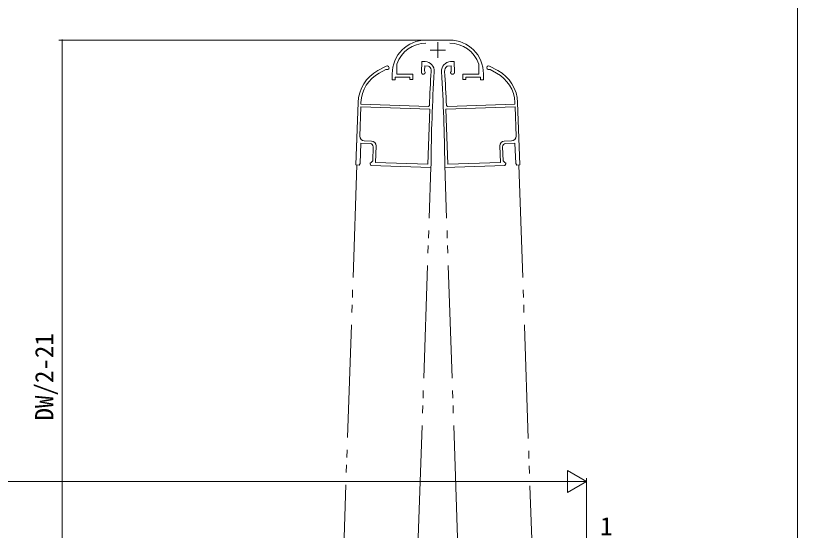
# Model space of a CAD drawing. Units: millimetres, scale not verified. Extents: x -1188 to -194, y -840 to 760.
# Drawn here: x -448.1 to -198, y -513.2 to -348.5 of the extents above; entities that cross this region are included whole.
import ezdxf
from ezdxf.enums import TextEntityAlignment as Align

# ---------------------------------------------------------------- set-up
doc = ezdxf.new("R2010")
doc.units = ezdxf.units.MM
doc.header["$LTSCALE"] = 4
doc.linetypes.add('DOUBLE_CHAIN2', pattern=[12.8, 9, -1, 0.6, -0.6, 0.6, -1])
for name, color, linetype, lineweight in [('0-2_YKK_ZWAK', 7, 'Continuous', 9), ('0-3_YKK_D', 6, 'Continuous', 9), ('0-4_YKK_11', 7, 'Continuous', 9), ('0-5_YKK_12', 2, 'Continuous', 9), ('0-7_YKK_13', 4, 'Continuous', 9)]:
    doc.layers.add(name, color=color, linetype=linetype, lineweight=lineweight)
doc.styles.add('ＭＳ ゴシック', font='')
doc.styles.get('ＭＳ ゴシック').set_extended_font_data('MS Gothic')

msp = doc.modelspace()

# ---------------------------------------------------------------- linework, layer by layer
at = {"layer": '0-2_YKK_ZWAK'}
msp.add_line((-198, 720), (-198, -840), dxfattribs=at)
at = {"layer": '0-3_YKK_D'}
for p, q in [((-317.823, -356.295), (-434.249, -356.295)), ((-433.249, -623.518), (-433.249, -356.295)), ((-271.562, -494.018), (-271.562, -501.018)), ((-265.5, -497.518), (-271.562, -494.018)), ((-860.497, -497.518), (-272.5, -497.518)), ((-265.5, -497.518), (-277.624, -497.518)), ((-265.5, -497.518), (-271.562, -501.018)), ((-265.5, -616.518), (-265.5, -496.518))]:
    msp.add_line(p, q, dxfattribs=at)
for start, end in [(90, 270), (270, 90)]:
    msp.add_arc((-433.249, -356.295), 0.106, start, end, dxfattribs=at)
at = {"layer": '0-4_YKK_11'}
for p, q in [((-316.823, -356.295), (-309.223, -356.295)), ((-329.518, -364.646), (-332.168, -366.057)), ((-326.107, -363.958), (-326.123, -364.054)), ((-326.123, -364.054), (-326.123, -367.195)), ((-318.16, -363.155), (-318.28, -366.653)), ((-317.06, -363.193), (-318.16, -363.155)), ((-317.261, -366.122), (-317.208, -364.589)), ((-317.208, -364.589), (-316.014, -364.63)), ((-316.014, -364.63), (-315.823, -364.707)), ((-309.989, -364.63), (-310.18, -364.707)), ((-308.795, -364.589), (-309.989, -364.63)), ((-308.943, -363.193), (-307.843, -363.155)), ((-308.742, -366.122), (-308.795, -364.589)), ((-307.843, -363.155), (-307.723, -366.653)), ((-299.923, -364.054), (-299.938, -363.958)), ((-299.923, -367.195), (-299.923, -364.054)), ((-296.485, -364.646), (-293.835, -366.057)), ((-331.745, -366.852), (-329.687, -365.756)), ((-329.687, -365.756), (-329.443, -365.739)), ((-327.623, -368.995), (-327.623, -367.095)), ((-326.123, -367.195), (-321.023, -367.195)), ((-321.023, -367.195), (-321.023, -368.895)), ((-317.201, -366.313), (-317.261, -366.122)), ((-308.802, -366.313), (-308.742, -366.122)), ((-305.023, -367.195), (-299.923, -367.195)), ((-305.023, -368.895), (-305.023, -367.195)), ((-298.423, -367.095), (-298.423, -368.995)), ((-296.316, -365.756), (-296.56, -365.739)), ((-294.258, -366.852), (-296.316, -365.756)), ((-326.623, -368.995), (-327.623, -368.995)), ((-326.623, -368.195), (-326.623, -368.995)), ((-322.023, -368.195), (-326.623, -368.195)), ((-322.023, -368.895), (-322.023, -368.195)), ((-321.023, -368.895), (-322.023, -368.895)), ((-304.023, -368.895), (-305.023, -368.895)), ((-304.023, -368.195), (-304.023, -368.895)), ((-299.423, -368.195), (-304.023, -368.195)), ((-299.423, -368.995), (-299.423, -368.195)), ((-298.423, -368.995), (-299.423, -368.995)), ((-338.521, -376.237), (-339.21, -396.251)), ((-337.64, -376.794), (-337.622, -376.268)), ((-316.039, -377.537), (-337.64, -376.794)), ((-315.729, -377.249), (-316.039, -377.537)), ((-310.274, -377.249), (-309.964, -377.537)), ((-309.964, -377.537), (-288.363, -376.794)), ((-288.363, -376.794), (-288.381, -376.268)), ((-287.482, -376.237), (-286.793, -396.251)), ((-337.671, -377.693), (-337.991, -386.988)), ((-315.584, -378.453), (-337.671, -377.693)), ((-315.584, -378.453), (-337.671, -377.693)), ((-316.189, -396.043), (-315.584, -378.453)), ((-310.419, -378.453), (-288.332, -377.693)), ((-310.419, -378.453), (-288.332, -377.693)), ((-309.814, -396.043), (-310.419, -378.453)), ((-288.332, -377.693), (-288.012, -386.988)), ((-337.894, -395.796), (-337.67, -389.3)), ((-337.67, -389.3), (-334.672, -389.403)), ((-336.543, -388.538), (-334.244, -388.618)), ((-289.46, -388.538), (-291.759, -388.618)), ((-288.333, -389.3), (-291.331, -389.403)), ((-288.11, -395.796), (-288.333, -389.3)), ((-333.707, -390.437), (-333.861, -394.934)), ((-332.797, -390.168), (-332.979, -395.465)), ((-293.206, -390.168), (-293.024, -395.465)), ((-292.296, -390.437), (-292.142, -394.934)), ((-333.861, -394.934), (-334.378, -395.417)), ((-292.142, -394.934), (-291.625, -395.417)), ((-339.21, -396.251), (-338.21, -396.286)), ((-338.21, -396.286), (-337.894, -395.796)), ((-334.688, -395.706), (-334.695, -395.906)), ((-334.695, -395.906), (-334.413, -396.416)), ((-334.378, -395.417), (-334.688, -395.706)), ((-334.413, -396.416), (-315.224, -397.076)), ((-332.979, -395.465), (-316.189, -396.043)), ((-315.224, -397.076), (-315.19, -396.081)), ((-315.19, -396.081), (-315.19, -396.073)), ((-310.813, -396.081), (-310.813, -396.073)), ((-310.779, -397.076), (-310.813, -396.081)), ((-291.59, -396.416), (-310.779, -397.076)), ((-293.024, -395.465), (-309.814, -396.043)), ((-291.625, -395.417), (-291.315, -395.706)), ((-291.308, -395.906), (-291.59, -396.416)), ((-291.315, -395.706), (-291.308, -395.906)), ((-287.793, -396.286), (-288.11, -395.796)), ((-286.793, -396.251), (-287.793, -396.286))]:
    msp.add_line(p, q, dxfattribs=at)
at = {"layer": '0-4_YKK_11', "color": 2}
for p, q in [((-313.023, -356.995), (-313.023, -361.995)), ((-310.523, -359.495), (-315.523, -359.495))]:
    msp.add_line(p, q, dxfattribs=at)
at = {"layer": '0-4_YKK_11'}
for centre, radius, start, end in [((-316.823, -367.095), 10.8, 89.99998, 179.99997), ((-316.823, -367.095), 9.8, 89.99998, 161.32825), ((-309.223, -367.095), 10.8, 359.99998, 89.99997), ((-309.223, -367.095), 9.8, 18.67171, 89.99997), ((-329.236, -365.176), 0.6, 249.84032, 118.02998), ((-317.164, -366.191), 3, 356.494, 88.02997), ((-317.164, -366.191), 2, 356.49397, 47.91081), ((-308.84, -366.191), 3, 91.96999, 183.50595), ((-308.84, -366.191), 2, 132.08914, 183.50598), ((-296.767, -365.176), 0.6, 61.96997, 290.15964), ((-326.529, -376.65), 12, 118.02997, 178.02998), ((-326.529, -376.65), 11.1, 118.02997, 178.02998), ((-317.68, -366.674), 0.6, 178.03, 36.97241), ((238.435, -400.231), 554.64, 176.49402, 177.62521), ((238.42, -400.231), 553.625, 176.494, 179.56969), ((-864.422, -400.23), 553.625, 0.43025, 3.50595), ((-864.438, -400.231), 554.64, 2.37474, 3.50594), ((-308.323, -366.674), 0.6, 143.02754, 1.96996), ((-299.475, -376.65), 11.1, 1.96996, 61.96999), ((-299.475, -376.65), 12, 1.96996, 61.96999), ((-336.492, -387.039), 1.5, 178.02998, 268.02997), ((-289.511, -387.039), 1.5, 271.96999, 1.96997), ((-334.706, -390.403), 1, 358.02998, 88.02997), ((-334.296, -390.117), 1.5, 358.02998, 88.02997), ((-291.707, -390.117), 1.5, 91.96999, 181.96997), ((-291.297, -390.403), 1, 91.96999, 181.96997)]:
    msp.add_arc(centre, radius, start, end, dxfattribs=at)
at = {"layer": '0-5_YKK_12', "linetype": 'DOUBLE_CHAIN2'}
for p, q in [((-338.91, -396.262), (-346.507, -617.127)), ((-322.821, -617.942), (-315.216, -396.837)), ((-303.182, -617.943), (-310.804, -396.348)), ((-287.093, -396.262), (-285.194, -451.479)), ((-285.322, -447.758), (-279.496, -617.128))]:
    msp.add_line(p, q, dxfattribs=at)
at = {"layer": '0-7_YKK_13', "linetype": 'DOUBLE_CHAIN2'}
msp.add_line((-339.004, -390.266), (-338.935, -388.268), dxfattribs=at)

# ---------------------------------------------------------------- texts
at = {"layer": '0-3_YKK_D', "color": 4, "style": 'ＭＳ ゴシック'}
msp.add_text('DW/2-21', height=5.865, rotation=90, dxfattribs=at).set_placement((-434.249, -478.017), align=Align.BOTTOM_LEFT)
msp.add_text('1', height=5.865, dxfattribs=at).set_placement((-261.1, -516.518), align=Align.BOTTOM_LEFT)

doc.saveas('drawing.dxf')
